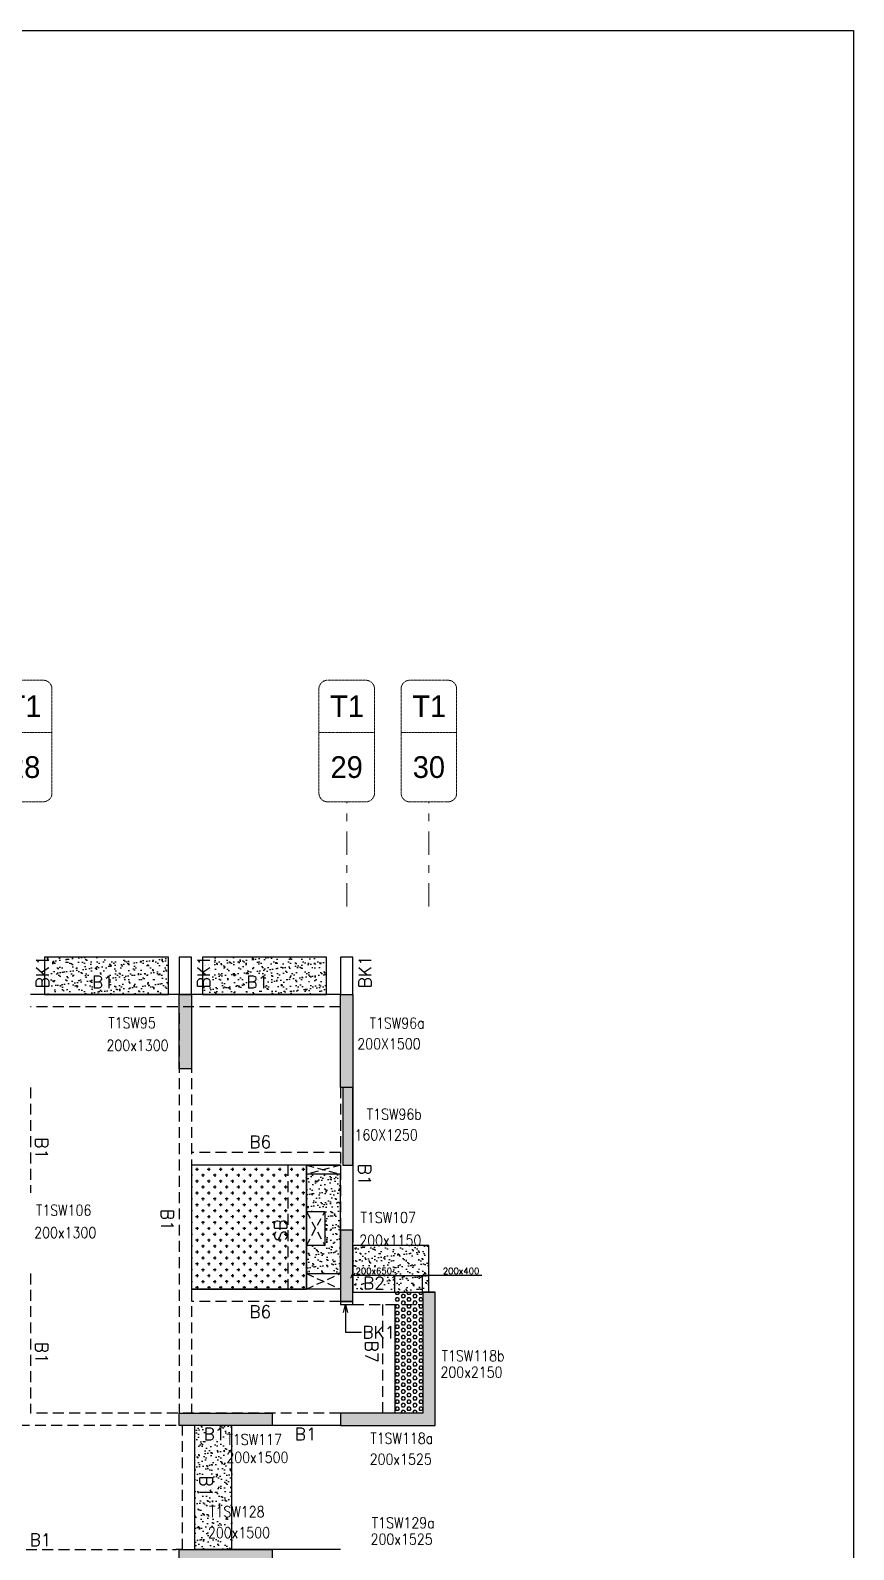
# Model space of a CAD drawing. Header units: millimetres. Extents: x 1078357 to 2594950, y -5122486 to -4636555.
# Drawn here: x 1314272 to 1327545, y -4661484 to -4636994 of the extents above; entities that cross this region are included whole.
import ezdxf
from ezdxf.enums import TextEntityAlignment as Align

# ---------------------------------------------------------------- set-up
doc = ezdxf.new("R2010")
doc.units = ezdxf.units.MM
doc.header["$PDMODE"] = 35
for name, pattern in [('CONTINOUS', [0]), ('DGN STYLE 7', [8.34, 3.75, -1.67, 1.25, -1.67]), ('HIDDEN', [0.375, 0.25, -0.125]), ('New Retail block$0$CONTINOUS', [0])]:
    doc.linetypes.add(name, pattern=pattern)
doc.layers.get('0').update_dxf_attribs({"lineweight": 0})
doc.layers.get('Defpoints').update_dxf_attribs({"lineweight": 0})
for name, color, linetype in [('B-200x325', 201, 'HIDDEN'), ('DROP SLAB', 8, 'Continuous'), ('S-BEAM', 3, 'HIDDEN'), ('S-BEAM NO.', 6, 'Continuous'), ('S-COLUMN', 1, 'Continuous'), ('S-CUTOUT', 8, 'HIDDEN'), ('S-SLAB-PROJECTION', 54, 'New Retail block$0$CONTINOUS'), ('SLAB FOLD', 8, 'Continuous')]:
    doc.layers.add(name, color=color, linetype=linetype)
for name, color, linetype, lineweight in [('Boundary', 40, 'Continuous', 30), ('COL. NO.', 30, 'Continuous', 25), ('COL. SIZE', 7, 'Continuous', 25), ('DIM', 9, 'Continuous', 25), ('GRID LINE', 8, 'Continuous', 0), ('GRID NO', 8, 'DGN STYLE 7', 13), ('HATCH', 8, 'Continuous', 30)]:
    doc.layers.add(name, color=color, linetype=linetype, lineweight=lineweight)
doc.styles.add('Roman', font='romans')
doc.styles.add('ROMANS', font='romans.shx', dxfattribs={"width": 0.85})
doc.styles.get("Standard").update_dxf_attribs({"font": 'Adani Regular.ttf', "height": 500})
doc.dimstyles.new('HARESH', dxfattribs={"dimtxt": 150, "dimasz": 75, "dimexe": 0, "dimexo": 0, "dimgap": 25, "dimtad": 1, "dimdec": 0, "dimdsep": 46, "dimtxsty": 'Roman', "dimblk": 'OBLIQUE', "dimcen": 225, "dimdle": 25, "dimclrd": 2, "dimclre": 2, "dimclrt": 7, "dimadec": 8, "dimazin": 1, "dimtfac": 1, "dimtdec": 0, "dimtmove": 0, "dimatfit": 0, "dimfxl": 1, "dimlwd": -1, "dimlwe": -1, "dimarcsym": 0})
pattern_1 = [(37.4701541, (-1675661.65, 9335035.87), (-4.7236114, 146.8264517), [0, -115.824, 0, -129.54, 0, -123.825]), (7.4701541, (-1675661.65, 9335035.87), (134.9689868, 214.9772528), [0, -62.484, 0, -104.394, 0, -40.005]), (327.4701541, (-1675755.38, 9335035.92), (237.2979035, 0.3075449), [0, -38.1, 0, -137.16, 0, -179.07]), (317.4701541, (-1675755.38, 9335035.92), (229.1017424, 66.759465), [0, -19.05, 0, -89.916, 0, -102.87])]

# ---------------------------------------------------------------- blocks, each defined once
blk = doc.blocks.new('_Oblique')
at = {"color": 0, "linetype": 'ByBlock', "lineweight": -2}
blk.add_line((-0.5, -0.5), (0.5, 0.5), dxfattribs=at)
blk = doc.blocks.new('*D1105')
at = {"layer": 'Defpoints', "color": 0, "ltscale": 700, "transparency": 16777216}
for p in [(1320596, -4657068), (1320146, -4657334, 0), (1320596, -4657334, 0)]:
    blk.add_point(p, dxfattribs=at)
at = {"layer": 'DIM', "color": 2, "ltscale": 700, "transparency": 16777216}
for p, q in [((1320146, -4657068), (1320071, -4657068)), ((1320146, -4657334), (1320146, -4657068)), ((1320146, -4657068), (1320596, -4657068)), ((1320146, -4657068), (1320596, -4657068)), ((1320596, -4657334), (1320596, -4657068)), ((1320596, -4657068), (1320671, -4657068)), ((1321553, -4657068), (1320596, -4657068))]:
    blk.add_line(p, q, dxfattribs=at)
at = {"layer": 'DIM', "color": 2, "ltscale": 700, "transparency": 16777216, "xscale": 75, "yscale": 75, "zscale": 75}
blk.add_blockref('_Oblique', (1320146, -4657068), dxfattribs=at)
at = {"layer": 'DIM', "color": 2, "ltscale": 700, "transparency": 16777216, "xscale": 75, "yscale": 75, "zscale": 75, "rotation": 180}
blk.add_blockref('_Oblique', (1320596, -4657068), dxfattribs=at)
at = {"layer": 'DIM', "color": 7, "ltscale": 700, "transparency": 16777216, "insert": (1321216, -4656993), "char_height": 150, "attachment_point": 5, "style": 'Roman'}
blk.add_mtext('{\\H0.666667x;200x400}', dxfattribs=at)
blk = doc.blocks.new('*D1106')
at = {"layer": 'Defpoints', "color": 0, "ltscale": 700, "transparency": 16777216}
for p in [(1319471, -4657068), (1319471, -4657334, 0), (1320146, -4657334)]:
    blk.add_point(p, dxfattribs=at)
at = {"layer": 'DIM', "color": 2, "ltscale": 700, "transparency": 16777216}
for p, q in [((1320171, -4657068), (1319446, -4657068)), ((1319471, -4657334), (1319471, -4657068)), ((1320146, -4657334), (1320146, -4657068))]:
    blk.add_line(p, q, dxfattribs=at)
at = {"layer": 'DIM', "color": 2, "ltscale": 700, "transparency": 16777216, "xscale": 75, "yscale": 75, "zscale": 75, "rotation": 180}
blk.add_blockref('_Oblique', (1319471, -4657068), dxfattribs=at)
at = {"layer": 'DIM', "color": 2, "ltscale": 700, "transparency": 16777216, "xscale": 75, "yscale": 75, "zscale": 75}
blk.add_blockref('_Oblique', (1320146, -4657068), dxfattribs=at)
at = {"layer": 'DIM', "color": 7, "ltscale": 700, "transparency": 16777216, "insert": (1319809, -4656993), "char_height": 150, "attachment_point": 5, "style": 'Roman'}
blk.add_mtext('{\\H0.666667x;200x650}', dxfattribs=at)
blk = doc.blocks.new('Tower grid nomenclature-ex')
at = {"layer": 'GRID NO'}
blk.add_lwpolyline([(-1250, -600), (1750, -600, 0.414214), (2000, -350), (2000, 750, 0.414214), (1750, 1000), (-1250, 1000, 0.414214), (-1500, 750), (-1500, -350, 0.414214)], format="xyb", close=True, dxfattribs=at)
blk.add_lwpolyline([(0, 1000), (0, -600)], dxfattribs=at)
at = {"layer": 'GRID NO', "flags": 8}
for p in [(-1235, 400), (1788, 400)]:
    blk.add_attdef('GRID', text='', height=625, dxfattribs=at).set_placement(p, align=Align.MIDDLE_CENTER)

msp = doc.modelspace()

# ---------------------------------------------------------------- hatches: boundary and pattern name
at = {"layer": 'DROP SLAB'}
h = msp.add_hatch(dxfattribs=at)
h.set_pattern_fill('CROSS', color=8, scale=15, angle=0.03079)
h.set_pattern_definition([(180.03079016, (-2034220.15, 9385172.05), (-95.1987999, -95.3011726), [47.625, -142.875]), (270.03079016, (-2034243.98, 9385195.85), (95.3011726, -95.1987999), [47.625, -142.875])])
h.paths.add_polyline_path([(1318722.4, -4655284.6), (1316871.6, -4655284.6), (1316871.6, -4657284.4), (1318722.4, -4657284.4)])
at = {"layer": 'HATCH'}
h = msp.add_hatch(dxfattribs=at)
h.set_pattern_fill('AR-SAND', color=8, scale=3, angle=179.97015)
h.set_pattern_definition(pattern_1)
h.paths.add_polyline_path([(1316496.9, -4651934.4), (1314496.9, -4651934.4), (1314496.9, -4652534.4), (1316496.9, -4652534.4)])
h = msp.add_hatch(dxfattribs=at)
h.set_pattern_fill('AR-SAND', color=8, scale=3, angle=179.97015)
h.set_pattern_definition(pattern_1)
h.paths.add_polyline_path([(1319046.9, -4651934.4), (1317046.9, -4651934.4), (1317046.9, -4652534.4), (1319046.9, -4652534.4)])
h = msp.add_hatch(dxfattribs=at)
h.set_pattern_fill('AR-SAND', color=8, scale=3, angle=0.02985)
h.set_pattern_definition([(37.47015413, (-3712776.09, 18703111.04), (-4.72361136, 146.8264517), [0, -115.824, 0, -129.54, 0, -123.825]), (7.4701541, (-3712776.09, 18703111.04), (134.9689868, 214.9772528), [0, -62.484, 0, -104.394, 0, -40.005]), (327.4701541, (-3712869.81, 18703111.09), (237.2979035, 0.3075449), [0, -38.1, 0, -137.16, 0, -179.07]), (317.4701541, (-3712869.81, 18703111.1), (229.1017424, 66.759465), [0, -19.05, 0, -89.916, 0, -102.87])])
edge = h.paths.add_edge_path()
edge.add_line((1319256.9, -4655434.4), (1318722.4, -4655434.4))
edge.add_line((1318722.4, -4655434.4), (1318722.4, -4656034.4))
edge.add_line((1318722.4, -4656034.4), (1319021.6, -4656034.4))
edge.add_line((1319021.6, -4656034.4), (1319021.6, -4656584.4))
edge.add_line((1319021.6, -4656584.4), (1318721.6, -4656584.3))
edge.add_line((1318721.6, -4656584.3), (1318721.6, -4657034.4))
edge.add_line((1318721.6, -4657034.4), (1319271.6, -4657034.4))
edge.add_line((1319271.6, -4657034.4), (1319271.6, -4655434.4))
h = msp.add_hatch(dxfattribs=at)
h.set_pattern_fill('AR-SAND', color=8, scale=3, angle=179.97015)
h.set_pattern_definition([(37.4701541, (-2772886.37, 14019055.06), (-4.72361136, 146.8264517), [0, -115.824, 0, -129.54, 0, -123.825]), (7.4701541, (-2772886.37, 14019055.06), (134.9689868, 214.9772528), [0, -62.484, 0, -104.394, 0, -40.005]), (327.4701541, (-2772980.1, 14019055.11), (237.2979035, 0.3075449), [0, -38.1, 0, -137.16, 0, -179.07]), (317.4701541, (-2772980.1, 14019055.1), (229.1017424, 66.759465), [0, -19.05, 0, -89.916, 0, -102.87])])
h.paths.add_polyline_path([(1320696.6, -4656584.3), (1319471.9, -4656584.3), (1319471.9, -4657334.3), (1320696.6, -4657334.3)])
at = {"layer": 'HATCH', "ltscale": 1000}
h = msp.add_hatch(dxfattribs=at)
h.set_pattern_fill('HEX', color=8, scale=10, angle=180)
h.set_pattern_definition([(180, (135672.024, 213489.83), (-7e-15, -54.99261315), [31.75, -63.5]), (300, (135672.024, 213489.83), (47.625, 27.4963066), [31.75, -63.5]), (240, (135640.274, 213489.83), (47.625, -27.4963066), [31.75, -63.5])])
h.paths.add_polyline_path([(1320596.6, -4659273.8), (1320146.6, -4659273.8), (1320146.5, -4657334.4), (1320596.5, -4657334.4)])
at = {"layer": 'HATCH'}
h = msp.add_hatch(dxfattribs=at)
h.set_pattern_fill('AR-SAND', color=8, scale=3, angle=179.97015)
h.set_pattern_definition([(37.4701541, (-2769711.35, 14021805.06), (-4.72361136, 146.8264517), [0, -115.824, 0, -129.54, 0, -123.825]), (7.4701541, (-2769711.35, 14021805.06), (134.9689868, 214.9772528), [0, -62.484, 0, -104.394, 0, -40.005]), (327.4701541, (-2769805.08, 14021805.11), (237.2979035, 0.3075449), [0, -38.1, 0, -137.16, 0, -179.07]), (317.4701541, (-2769805.08, 14021805.1), (229.1017424, 66.759465), [0, -19.05, 0, -89.916, 0, -102.87])])
h.paths.add_polyline_path([(1317521.9, -4659484.4), (1316921.9, -4659484.4), (1316921.9, -4661484.4), (1317521.9, -4661484.4)])
at = {"layer": 'S-COLUMN', "lineweight": 25}
h = msp.add_hatch(color=1, dxfattribs=at)
h.dxf.hatch_style = 1
h.paths.add_polyline_path([(1316671.7, -4653734.4), (1316871.7, -4653734.4), (1316871.7, -4652534.4), (1316671.7, -4652534.4)])
at = {"layer": 'S-COLUMN', "lineweight": 25, "extrusion": (-1.00316e-06, 2.11765e-11, 1)}
h = msp.add_hatch(color=1, dxfattribs=at)
h.dxf.hatch_style = 1
h.paths.add_polyline_path([(1319271.7, -4652534.4), (1319471.7, -4652534.4), (1319471.7, -4654034.4), (1319271.7, -4654034.4)])
at = {"layer": 'S-COLUMN', "lineweight": 25, "extrusion": (-1.00316e-06, -2.11765e-11, 1)}
h = msp.add_hatch(color=1, dxfattribs=at)
h.dxf.hatch_style = 1
h.paths.add_polyline_path([(1319311.7, -4655284.5), (1319471.7, -4655284.5), (1319471.7, -4654034.4), (1319311.7, -4654034.4)])
at = {"layer": 'S-COLUMN', "lineweight": 25, "extrusion": (-1.00316e-06, 2.11765e-11, 1)}
h = msp.add_hatch(color=1, dxfattribs=at)
h.dxf.hatch_style = 1
h.paths.add_polyline_path([(1319271.7, -4657484.4), (1319471.7, -4657484.4), (1319471.7, -4656334.4), (1319271.7, -4656334.4)])
h = msp.add_hatch(color=1, dxfattribs=at)
h.dxf.hatch_style = 1
h.paths.add_polyline_path([(1320596.7, -4659284.4), (1319271.7, -4659284.4), (1319271.7, -4659484.4), (1320796.7, -4659484.4), (1320796.7, -4657334.4), (1320596.7, -4657334.4)])
at = {"layer": 'S-COLUMN', "lineweight": 25}
h = msp.add_hatch(color=1, dxfattribs=at)
h.dxf.hatch_style = 1
h.paths.add_polyline_path([(1316671.7, -4659284.4), (1318171.7, -4659284.4), (1318171.7, -4659484.4), (1316671.7, -4659484.4)])
h = msp.add_hatch(color=1, dxfattribs=at)
h.dxf.hatch_style = 1
h.paths.add_polyline_path([(1316671.7, -4661484.4), (1318171.7, -4661484.4), (1318171.7, -4661684.4), (1316671.7, -4661684.4)])

# ---------------------------------------------------------------- linework, layer by layer
at = {"layer": 'Boundary', "ltscale": 700, "elevation": 0}
msp.add_lwpolyline([(1220842.9, -4636994.1), (1327544.7, -4636994.1), (1327544.7, -4684348.8), (1220842.9, -4684348.8)], close=True, dxfattribs=at)
at = {"layer": 'DROP SLAB', "color": 3, "linetype": 'CONTINOUS', "ltscale": 500, "elevation": 0}
for points in [[(1318722.4, -4655284.6), (1316871.6, -4655284.6), (1316871.6, -4657284.4), (1318722.4, -4657284.4)], [(1318721.6, -4655284.6), (1319271.6, -4655284.6), (1319271.6, -4655434.4), (1318721.6, -4655434.4)], [(1318721.6, -4656034.3), (1319021.6, -4656034.3), (1319021.6, -4656584.4), (1318721.6, -4656584.4)], [(1318721.9, -4657034.5), (1319271.8, -4657034.5), (1319271.8, -4657284.5), (1318721.9, -4657284.5)]]:
    msp.add_lwpolyline(points, close=True, dxfattribs=at)
at = {"layer": 'GRID LINE', "linetype": 'DGN STYLE 7', "ltscale": 100, "elevation": 0}
for points in [[(1319371.7, -4651118.7), (1319371.7, -4649429.8)], [(1320696.7, -4651118.7), (1320696.7, -4649429.8)]]:
    msp.add_lwpolyline(points, dxfattribs=at)
at = {"layer": 'S-BEAM', "linetype": 'CONTINOUS', "ltscale": 700}
for p, q in [((1316871.6, -4651934.4, 0), (1316671.6, -4651934.4, 0)), ((1316671.6, -4651934.4, 0), (1316671.6, -4652534.4, 0)), ((1316871.6, -4652534.4, 0), (1316871.6, -4651934.4, 0)), ((1319471.6, -4651934.4, 0), (1319271.6, -4651934.4, 0)), ((1319271.6, -4651934.4, 0), (1319271.6, -4652534.4, 0)), ((1319471.6, -4652534.4, 0), (1319471.6, -4651934.4, 0)), ((1319271.9, -4652534.4, 0), (1314271.9, -4652534.5, 0)), ((1319471.9, -4654034.3, 0), (1319471.9, -4656534.4, 0)), ((1319471.9, -4657334.3, 0), (1320796.9, -4657334.3, 0)), ((1319271.9, -4659484.3, 0), (1316921.9, -4659484.3, 0)), ((1316921.9, -4661484.4, 0), (1316921.9, -4659484.4, 0)), ((1319271.9, -4661484.4, 0), (1316921.9, -4661484.4, 0))]:
    msp.add_line(p, q, dxfattribs=at)
at = {"layer": 'S-BEAM', "linetype": 'HIDDEN', "ltscale": 700}
for p, q in [((1319271.9, -4652734.4, 0), (1314271.9, -4652734.5, 0)), ((1316671.9, -4652834.4, 0), (1316671.9, -4659284.3, 0)), ((1316871.9, -4652834.4, 0), (1316871.9, -4659284.3, 0)), ((1314271.9, -4654034.3, 0), (1314271.9, -4655734.3, 0)), ((1319271.9, -4654034.3, 0), (1319271.9, -4656534.4, 0)), ((1319272.6, -4654334.4, 0), (1319271.9, -4654334.4, 0)), ((1318422.4, -4655284.6, 0), (1318422.4, -4657284.4, 0)), ((1318722.4, -4655284.6, 0), (1318722.4, -4657284.4, 0)), ((1314271.9, -4657034.4, 0), (1314271.9, -4659284.4, 0)), ((1319471.9, -4657534.3, 0), (1320596.9, -4657534.3, 0)), ((1316621.9, -4659484.3, 0), (1308396.7, -4659484.3, 0)), ((1319271.9, -4659284.3, 0), (1314271.9, -4659284.3, 0)), ((1316721.9, -4661484.4, 0), (1316721.9, -4659484.4, 0)), ((1312626.9, -4661484.4, 0), (1316621.9, -4661484.4, 0)), ((1316721.9, -4661484.4, 0), (1316621.9, -4661484.4, 0))]:
    msp.add_line(p, q, dxfattribs=at)
at = {"layer": 'S-BEAM', "ltscale": 700}
for p, q in [((1319271.6, -4655084.6, 0), (1316871.6, -4655084.6, 0)), ((1319271.4, -4657484.4, 0), (1316871.6, -4657484.4, 0)), ((1319946.4, -4657534.4, 0), (1319946.4, -4659284.4, 0))]:
    msp.add_line(p, q, dxfattribs=at)
at = {"layer": 'S-BEAM', "linetype": 'Continuous', "ltscale": 700}
for p, q in [((1319271.6, -4655284.6, 0), (1316871.6, -4655284.6, 0)), ((1318722.4, -4655284.6, 0), (1318722.4, -4657284.4, 0)), ((1319271.4, -4657284.4, 0), (1316871.6, -4657284.4, 0)), ((1320146.4, -4657534.4, 0), (1320146.4, -4659273.7, 0))]:
    msp.add_line(p, q, dxfattribs=at)
at = {"layer": 'S-BEAM', "linetype": 'Continuous', "ltscale": 700, "elevation": 0}
msp.add_lwpolyline([(1319471.9, -4657484.5), (1319271.9, -4657484.5), (1319271.9, -4657534.6), (1319471.9, -4657534.6)], close=True, dxfattribs=at)
at = {"layer": 'S-COLUMN', "color": 1, "lineweight": 25, "elevation": 0}
for points in [[(1316671.7, -4652534.4), (1316871.7, -4652534.4), (1316871.7, -4653734.4), (1316671.7, -4653734.4)], [(1316671.7, -4659284.4), (1318171.7, -4659284.4), (1318171.7, -4659484.4), (1316671.7, -4659484.4)], [(1316671.7, -4661484.4), (1318171.7, -4661484.4), (1318171.7, -4661684.4), (1316671.7, -4661684.4)]]:
    msp.add_lwpolyline(points, close=True, dxfattribs=at)
at = {"layer": 'S-COLUMN', "color": 1, "lineweight": 25, "extrusion": (-1.00316e-06, 2.11765e-11, 1), "elevation": -1.3}
for points in [[(1319271.7, -4652534.4), (1319471.7, -4652534.4), (1319471.7, -4654034.4), (1319271.7, -4654034.4)], [(1319271.7, -4657484.4), (1319471.7, -4657484.4), (1319471.7, -4656334.4), (1319271.7, -4656334.4)]]:
    msp.add_lwpolyline(points, close=True, dxfattribs=at)
at = {"layer": 'S-COLUMN', "color": 1, "lineweight": 25, "extrusion": (-1.00316e-06, -2.11765e-11, 1), "elevation": -1.3}
msp.add_lwpolyline([(1319311.7, -4655284.5), (1319471.7, -4655284.5), (1319471.7, -4654034.4), (1319311.7, -4654034.4)], close=True, dxfattribs=at)
at = {"layer": 'S-COLUMN', "color": 1, "lineweight": 25, "extrusion": (-1.00316e-06, 2.11765e-11, 1), "elevation": -1.3}
msp.add_lwpolyline([(1320596.7, -4659284.4), (1319271.7, -4659284.4), (1319271.7, -4659484.4), (1320796.7, -4659484.4), (1320796.7, -4657334.4), (1320596.7, -4657334.4), (1320596.7, -4659284.4)], dxfattribs=at)
at = {"layer": 'S-CUTOUT', "ltscale": 500}
for p, q in [((1319271.6, -4655284.4), (1318721.6, -4655434.4, 0)), ((1318722.4, -4655284.6, 0), (1319271.6, -4655434.4, 0)), ((1318721.6, -4656034.3, 0), (1319021.6, -4656584.3, 0)), ((1318721.6, -4656584.3, 0), (1319021.6, -4656034.3, 0)), ((1318721.9, -4657034.5, 0), (1319271.8, -4657284.5, 0)), ((1318721.9, -4657284.5, 0), (1319271.9, -4657034.5, 0))]:
    msp.add_line(p, q, dxfattribs=at)
at = {"layer": 'S-SLAB-PROJECTION'}
msp.add_line((1317521.9, -4661484.4, 0), (1317521.9, -4659484.3, 0), dxfattribs=at)
at = {"layer": 'S-SLAB-PROJECTION', "elevation": 0}
for points in [[(1316496.9, -4651934.4), (1314496.9, -4651934.4), (1314496.9, -4652534.4), (1316496.9, -4652534.4)], [(1319046.9, -4651934.4), (1317046.9, -4651934.4), (1317046.9, -4652534.4), (1319046.9, -4652534.4)], [(1320696.6, -4656584.3), (1319471.9, -4656584.3), (1319471.9, -4657334.3), (1320696.6, -4657334.3)]]:
    msp.add_lwpolyline(points, close=True, dxfattribs=at)
at = {"layer": 'SLAB FOLD', "color": 8, "ltscale": 1000, "elevation": 0}
msp.add_lwpolyline([(1319256.9, -4655434.4), (1318722.4, -4655434.4), (1318722.4, -4656034.4), (1319021.6, -4656034.4), (1319021.6, -4656584.4), (1318721.6, -4656584.3), (1318721.6, -4657034.4), (1319271.6, -4657034.4), (1319271.6, -4655434.4)], dxfattribs=at)

# ---------------------------------------------------------------- block references
at = {"layer": 'GRID NO'}
ref = msp.add_blockref('Tower grid nomenclature-ex', (1314059.7, -4648309.8, 0), dxfattribs=dict(at, xscale=0.56, yscale=0.56, zscale=0.56, rotation=270))
ref.add_attrib('GRID', '28', dxfattribs={"height": 350}).set_placement((1314171.7, -4648869.8, 0), align=Align.MIDDLE_CENTER)
ref.add_attrib('GRID', 'T1', dxfattribs={"height": 350}).set_placement((1314177.5, -4647889.8, 0), align=Align.MIDDLE_CENTER)
ref = msp.add_blockref('Tower grid nomenclature-ex', (1319259.7, -4648309.8, 0), dxfattribs=dict(at, xscale=0.56, yscale=0.56, zscale=0.56, rotation=270))
ref.add_attrib('GRID', '29', dxfattribs={"height": 350}).set_placement((1319371.7, -4648869.8, 0), align=Align.MIDDLE_CENTER)
ref.add_attrib('GRID', 'T1', dxfattribs={"height": 350}).set_placement((1319377.5, -4647889.8, 0), align=Align.MIDDLE_CENTER)
ref = msp.add_blockref('Tower grid nomenclature-ex', (1320584.7, -4648309.8, 0), dxfattribs=dict(at, xscale=0.56, yscale=0.56, zscale=0.56, rotation=270))
ref.add_attrib('GRID', '30', dxfattribs={"height": 350}).set_placement((1320696.7, -4648869.8, 0), align=Align.MIDDLE_CENTER)
ref.add_attrib('GRID', 'T1', dxfattribs={"height": 350}).set_placement((1320702.5, -4647889.8, 0), align=Align.MIDDLE_CENTER)

# ---------------------------------------------------------------- texts
at = {"layer": 'B-200x325', "linetype": 'Continuous', "ltscale": 700, "style": 'ROMANS'}
for p in [(1317802.1, -4655012.5, -2.7), (1317802.1, -4657749.6, -2.7)]:
    msp.add_text('B6', height=200, rotation=0.00094, dxfattribs=at).set_placement(p)
at = {"layer": 'COL. NO.', "linetype": 'Continuous', "style": 'ROMANS', "width": 0.85}
for s, p in [('T1SW95', (1315528.7, -4653080.1, -320.4)), ('T1SW96a', (1319742.3, -4653084.5, -320.4)), ('T1SW96b', (1319696.4, -4654553.2, -320.4)), ('T1SW106', (1314362.3, -4656101, -320.4)), ('T1SW107', (1319594.6, -4656218, -320.4)), ('T1SW118b', (1320903.3, -4658447.2, -320.4)), ('T1SW117', (1317434.5, -4659797.3, -320.4)), ('T1SW118a', (1319753.1, -4659778.4, -320.4)), ('T1SW128', (1317154.7, -4660961, -320.4)), ('T1SW129a', (1319776.9, -4661140.1, -320.4))]:
    msp.add_text(s, height=175, dxfattribs=at).set_placement(p)
at = {"layer": 'COL. SIZE', "linetype": 'Continuous', "style": 'ROMANS', "width": 0.85}
for s, p in [('200x1300', (1315499, -4653442.6, -320.4)), ('200X1500', (1319543.3, -4653418, -320.4)), ('160X1250', (1319497.4, -4654886.7, -320.4)), ('200x1300', (1314333.2, -4656461.8, -320.4)), ('200x1150', (1319574.5, -4656586.7, -320.4)), ('200x2150', (1320883.1, -4658711.2, -320.4)), ('200x1500', (1317431.9, -4660085.6, -320.4)), ('200x1525', (1319742.7, -4660113.8, -320.4)), ('200x1500', (1317134.7, -4661297.4, -320.4)), ('200x1525', (1319756.7, -4661404, -320.4))]:
    msp.add_text(s, height=175, dxfattribs=at).set_placement(p)
at = {"layer": 'S-BEAM NO.', "linetype": 'HIDDEN', "ltscale": 500, "style": 'ROMANS'}
for s, rotation, p in [('BK1', 90, (1314567.2, -4652434, 50)), ('BK1', 90, (1317167.2, -4652434, 50)), ('BK1', 90, (1319767.2, -4652434, 50)), ('B1', 359.99906, (1315264.6, -4652434, -2.7)), ('B1', 359.99906, (1317753.6, -4652434, -2.7)), ('B1', 269.99906, (1314354.3, -4654841.1, -2.7)), ('B1', 269.99906, (1319562.3, -4655264.5, -2.7)), ('B1', 269.99906, (1316381.1, -4655994.1, -2.7)), ('B1', 269.99906, (1314355.1, -4658136.3, -2.7)), ('B1', 359.99906, (1317065, -4659721.5, -2.7)), ('B1', 359.99906, (1318533.8, -4659721.6, -2.7)), ('B1', 269.99906, (1317005.8, -4660290.6, -2.7)), ('B1', 359.99906, (1314259.6, -4661426.4, -2.7))]:
    msp.add_text(s, height=200, rotation=rotation, dxfattribs=at).set_placement(p)
at = {"layer": 'S-BEAM NO.', "linetype": 'Continuous', "ltscale": 700, "style": 'ROMANS'}
for s, rotation, p in [('SB', 90.00094, (1318406.3, -4656508.9, -2.7)), ('BK1', 359.99906, (1319623.4, -4658080.5, -2.7)), ('B7', 269.99866, (1319672.3, -4658119.3, -2.7))]:
    msp.add_text(s, height=200, rotation=rotation, dxfattribs=at).set_placement(p)
at = {"layer": 'S-BEAM NO.', "linetype": 'Continuous', "ltscale": 500, "style": 'ROMANS'}
msp.add_text('B2', height=200, dxfattribs=at).set_placement((1319635.9, -4657287.3, -2.7))

# ---------------------------------------------------------------- dimensions: what is measured, and where the dimension line sits
at = {"layer": 'DIM', "ltscale": 700}
dim = msp.add_linear_dim(base=(1319471.4, -4657068.3, 0), p1=(1320146.4, -4657334.4, 0), p2=(1319471.4, -4657334.4, 0), angle=180, text='{\\H0.666667x;200x650}', dimstyle='HARESH', override={"dimtxsty": 'Roman', "dimtmove": 1}, dxfattribs=at)
dim.commit()
dim.dimension.update_dxf_attribs({"geometry": '*D1106', "text_midpoint": (1319808.9, -4656993.3, 0)})
dim = msp.add_linear_dim(base=(1320596.4, -4657068.3, 0), p1=(1320146.4, -4657334.4, 0), p2=(1320596.4, -4657334.4, 0), angle=180, text='{\\H0.666667x;200x400}', dimstyle='HARESH', override={"dimtxsty": 'Roman', "dimtmove": 1}, dxfattribs=at)
dim.commit()
dim.dimension.update_dxf_attribs({"geometry": '*D1105', "text_midpoint": (1321215.7, -4657090, 0), "dimtype": 160})

# ---------------------------------------------------------------- leaders
at = {"layer": 'S-BEAM NO.', "linetype": 'Continuous', "ltscale": 700}
msp.add_leader([(1319353.9, -4657534.6, 0), (1319353.9, -4657978.2, 0), (1319612.7, -4657978.2, 0)], dimstyle='HARESH', override={"dimasz": 125, "dimgap": 25, "dimtad": 0, "dimldrblk": 'Open30'}, dxfattribs=at)

doc.saveas('drawing.dxf')
